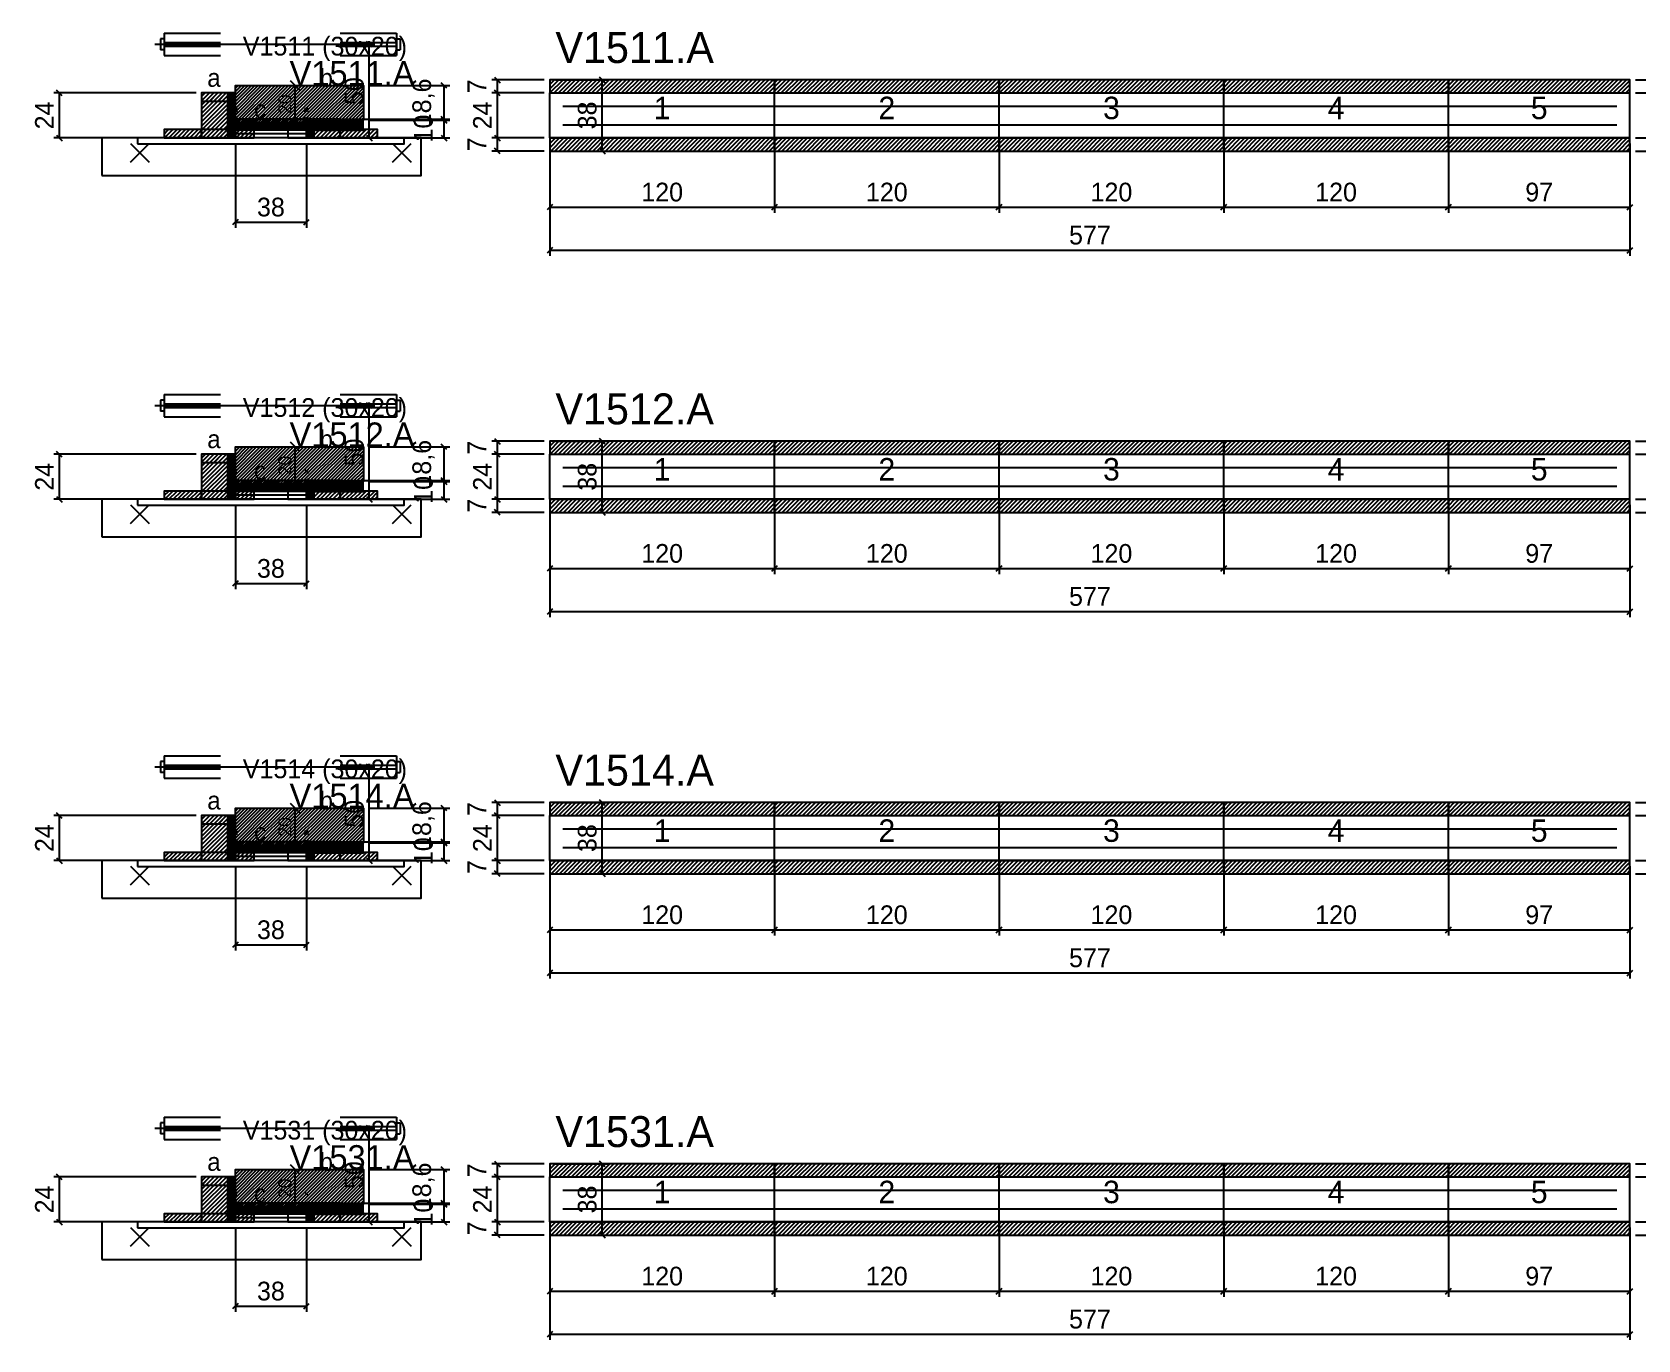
# Model space of a CAD drawing. Extents: x -9000 to 3070, y -8772 to 1250.
# Drawn here: x -69 to 789, y -4526 to -3828 of the extents above; entities that cross this region are included whole.
import ezdxf
from ezdxf.enums import TextEntityAlignment as Align

# ---------------------------------------------------------------- set-up
doc = ezdxf.new("R2010")
doc.units = 0
for name, color, linetype in [('5', 5, 'Continuous'), ('BARRA_ANCORAGEM', 126, 'Continuous'), ('barrote', 126, 'Continuous'), ('CONCRETO', 251, 'Continuous'), ('COTA', 241, 'Continuous'), ('Cota Seção (2x)', 241, 'Continuous'), ('detalhes', 7, 'Continuous'), ('Hachura', 251, 'Continuous'), ('HACHURACONCRETO', 251, 'Continuous'), ('Madeira', 126, 'Continuous'), ('NOMENCLATURA', 7, 'Continuous'), ('Painéis', 200, 'Continuous'), ('presilha', 224, 'Continuous'), ('SARR_2.2x7', 40, 'Continuous'), ('SARRAFO_2_2X7', 40, 'Continuous'), ('SCO-___-LAJ', 224, 'Continuous'), ('TENSOR', 224, 'Continuous'), ('Texto Seção', 7, 'Continuous')]:
    doc.layers.add(name, color=color, linetype=linetype)
doc.dimstyles.new('PAINEL', dxfattribs={"dimtxt": 10, "dimasz": 3, "dimexe": 3, "dimexo": 3, "dimgap": 3, "dimtad": 1, "dimblk": 'OBLIQUE', "dimblk1": 'OBLIQUE', "dimcen": 2.5, "dimclrd": 4, "dimclre": 4, "dimclrt": 240, "dimazin": 3, "dimtfac": 1, "dimtmove": 0, "dimatfit": 3})
doc.dimstyles.new('SECAO2X', dxfattribs={"dimtxt": 7, "dimasz": 5, "dimexe": 3, "dimexo": 3, "dimgap": 2, "dimtad": 3, "dimblk": 'OBLIQUE', "dimblk1": 'OBLIQUE', "dimcen": 2.5, "dimclrd": 4, "dimclre": 4, "dimclrt": 1, "dimazin": 3, "dimtfac": 1, "dimtmove": 0, "dimatfit": 3})

# ---------------------------------------------------------------- blocks, each defined once
blk = doc.blocks.new('PAR_ESQ')
for p, q in [((-1, -1), (1, 1)), ((-1, 1), (1, -1))]:
    blk.add_line(p, q)
blk = doc.blocks.new('PAR_FUNDO_ESQ')
for p, q in [((-1, -1), (1, 1)), ((-1, 1), (1, -1))]:
    blk.add_line(p, q)
blk = doc.blocks.new('PAR_FUNDO_DIR')
for p, q in [((-1, -1), (1, 1)), ((-1, 1), (1, -1))]:
    blk.add_line(p, q)
blk = doc.blocks.new('par_int_esq')
for p, q in [((-1, -1), (1, 1)), ((-1, 1), (1, -1))]:
    blk.add_line(p, q)
blk = doc.blocks.new('par_int_dir')
for p, q in [((-1, -1), (1, 1)), ((-1, 1), (1, -1))]:
    blk.add_line(p, q)
blk = doc.blocks.new('_OBLIQUE')
at = {"color": 0, "linetype": 'BYBLOCK'}
blk.add_line((-0.5, -0.5), (0.5, 0.5), dxfattribs=at)

msp = doc.modelspace()

# ---------------------------------------------------------------- hatches: boundary and pattern name
at = {"layer": 'COTA'}
h = msp.add_hatch(dxfattribs=at)
h.set_pattern_fill('ANSI31', scale=0.4)
h.paths.add_polyline_path([(40, -3876), (40, -3856), (108.5, -3856), (108.5, -3874.6), (78, -3874.6), (78, -3876)])
h = msp.add_hatch(dxfattribs=at)
h.set_pattern_fill('ANSI31', scale=0.5)
h.paths.add_polyline_path([(208, -3860), (328, -3860), (328, -3853), (208, -3853)])
h = msp.add_hatch(dxfattribs=at)
h.set_pattern_fill('ANSI31', scale=0.5)
h.paths.add_polyline_path([(328, -3860), (448, -3860), (448, -3853), (328, -3853)])
h = msp.add_hatch(dxfattribs=at)
h.set_pattern_fill('ANSI31', scale=0.5)
h.paths.add_polyline_path([(448, -3860), (568, -3860), (568, -3853), (448, -3853)])
h = msp.add_hatch(dxfattribs=at)
h.set_pattern_fill('ANSI31', scale=0.5)
h.paths.add_polyline_path([(568, -3860), (688, -3860), (688, -3853), (568, -3853)])
h = msp.add_hatch(dxfattribs=at)
h.set_pattern_fill('ANSI31', scale=0.5)
h.paths.add_polyline_path([(688, -3860), (785, -3860), (785, -3853), (688, -3853)])
h = msp.add_hatch(dxfattribs=at)
h.set_pattern_fill('ANSI31', scale=0.5)
h.paths.add_polyline_path([(208, -3891), (328, -3891), (328, -3884), (208, -3884)])
h = msp.add_hatch(dxfattribs=at)
h.set_pattern_fill('ANSI31', scale=0.5)
h.paths.add_polyline_path([(328, -3891), (448, -3891), (448, -3884), (328, -3884)])
h = msp.add_hatch(dxfattribs=at)
h.set_pattern_fill('ANSI31', scale=0.5)
h.paths.add_polyline_path([(448, -3891), (568, -3891), (568, -3884), (448, -3884)])
h = msp.add_hatch(dxfattribs=at)
h.set_pattern_fill('ANSI31', scale=0.5)
h.paths.add_polyline_path([(568, -3891), (688, -3891), (688, -3884), (568, -3884)])
h = msp.add_hatch(dxfattribs=at)
h.set_pattern_fill('ANSI31', scale=0.5)
h.paths.add_polyline_path([(688, -3891), (785, -3891), (785, -3884), (688, -3884)])
h = msp.add_hatch(dxfattribs=at)
h.set_pattern_fill('ANSI31', scale=0.5)
h.paths.add_polyline_path([(208, -4053), (328, -4053), (328, -4046), (208, -4046)])
h = msp.add_hatch(dxfattribs=at)
h.set_pattern_fill('ANSI31', scale=0.5)
h.paths.add_polyline_path([(328, -4053), (448, -4053), (448, -4046), (328, -4046)])
h = msp.add_hatch(dxfattribs=at)
h.set_pattern_fill('ANSI31', scale=0.5)
h.paths.add_polyline_path([(448, -4053), (568, -4053), (568, -4046), (448, -4046)])
h = msp.add_hatch(dxfattribs=at)
h.set_pattern_fill('ANSI31', scale=0.5)
h.paths.add_polyline_path([(568, -4053), (688, -4053), (688, -4046), (568, -4046)])
h = msp.add_hatch(dxfattribs=at)
h.set_pattern_fill('ANSI31', scale=0.5)
h.paths.add_polyline_path([(688, -4053), (785, -4053), (785, -4046), (688, -4046)])
h = msp.add_hatch(dxfattribs=at)
h.set_pattern_fill('ANSI31', scale=0.4)
h.paths.add_polyline_path([(40, -4069), (40, -4049), (108.5, -4049), (108.5, -4067.6), (78, -4067.6), (78, -4069)])
h = msp.add_hatch(dxfattribs=at)
h.set_pattern_fill('ANSI31', scale=0.5)
h.paths.add_polyline_path([(208, -4084), (328, -4084), (328, -4077), (208, -4077)])
h = msp.add_hatch(dxfattribs=at)
h.set_pattern_fill('ANSI31', scale=0.5)
h.paths.add_polyline_path([(328, -4084), (448, -4084), (448, -4077), (328, -4077)])
h = msp.add_hatch(dxfattribs=at)
h.set_pattern_fill('ANSI31', scale=0.5)
h.paths.add_polyline_path([(448, -4084), (568, -4084), (568, -4077), (448, -4077)])
h = msp.add_hatch(dxfattribs=at)
h.set_pattern_fill('ANSI31', scale=0.5)
h.paths.add_polyline_path([(568, -4084), (688, -4084), (688, -4077), (568, -4077)])
h = msp.add_hatch(dxfattribs=at)
h.set_pattern_fill('ANSI31', scale=0.5)
h.paths.add_polyline_path([(688, -4084), (785, -4084), (785, -4077), (688, -4077)])
h = msp.add_hatch(dxfattribs=at)
h.set_pattern_fill('ANSI31', scale=0.4)
h.paths.add_polyline_path([(40, -4262), (40, -4242), (108.5, -4242), (108.5, -4260.6), (78, -4260.6), (78, -4262)])
h = msp.add_hatch(dxfattribs=at)
h.set_pattern_fill('ANSI31', scale=0.5)
h.paths.add_polyline_path([(208, -4246), (328, -4246), (328, -4239), (208, -4239)])
h = msp.add_hatch(dxfattribs=at)
h.set_pattern_fill('ANSI31', scale=0.5)
h.paths.add_polyline_path([(328, -4246), (448, -4246), (448, -4239), (328, -4239)])
h = msp.add_hatch(dxfattribs=at)
h.set_pattern_fill('ANSI31', scale=0.5)
h.paths.add_polyline_path([(448, -4246), (568, -4246), (568, -4239), (448, -4239)])
h = msp.add_hatch(dxfattribs=at)
h.set_pattern_fill('ANSI31', scale=0.5)
h.paths.add_polyline_path([(568, -4246), (688, -4246), (688, -4239), (568, -4239)])
h = msp.add_hatch(dxfattribs=at)
h.set_pattern_fill('ANSI31', scale=0.5)
h.paths.add_polyline_path([(688, -4246), (785, -4246), (785, -4239), (688, -4239)])
h = msp.add_hatch(dxfattribs=at)
h.set_pattern_fill('ANSI31', scale=0.5)
h.paths.add_polyline_path([(208, -4277), (328, -4277), (328, -4270), (208, -4270)])
h = msp.add_hatch(dxfattribs=at)
h.set_pattern_fill('ANSI31', scale=0.5)
h.paths.add_polyline_path([(328, -4277), (448, -4277), (448, -4270), (328, -4270)])
h = msp.add_hatch(dxfattribs=at)
h.set_pattern_fill('ANSI31', scale=0.5)
h.paths.add_polyline_path([(448, -4277), (568, -4277), (568, -4270), (448, -4270)])
h = msp.add_hatch(dxfattribs=at)
h.set_pattern_fill('ANSI31', scale=0.5)
h.paths.add_polyline_path([(568, -4277), (688, -4277), (688, -4270), (568, -4270)])
h = msp.add_hatch(dxfattribs=at)
h.set_pattern_fill('ANSI31', scale=0.5)
h.paths.add_polyline_path([(688, -4277), (785, -4277), (785, -4270), (688, -4270)])
h = msp.add_hatch(dxfattribs=at)
h.set_pattern_fill('ANSI31', scale=0.5)
h.paths.add_polyline_path([(208, -4439), (328, -4439), (328, -4432), (208, -4432)])
h = msp.add_hatch(dxfattribs=at)
h.set_pattern_fill('ANSI31', scale=0.5)
h.paths.add_polyline_path([(328, -4439), (448, -4439), (448, -4432), (328, -4432)])
h = msp.add_hatch(dxfattribs=at)
h.set_pattern_fill('ANSI31', scale=0.5)
h.paths.add_polyline_path([(448, -4439), (568, -4439), (568, -4432), (448, -4432)])
h = msp.add_hatch(dxfattribs=at)
h.set_pattern_fill('ANSI31', scale=0.5)
h.paths.add_polyline_path([(568, -4439), (688, -4439), (688, -4432), (568, -4432)])
h = msp.add_hatch(dxfattribs=at)
h.set_pattern_fill('ANSI31', scale=0.5)
h.paths.add_polyline_path([(688, -4439), (785, -4439), (785, -4432), (688, -4432)])
h = msp.add_hatch(dxfattribs=at)
h.set_pattern_fill('ANSI31', scale=0.4)
h.paths.add_polyline_path([(40, -4455), (40, -4435), (108.5, -4435), (108.5, -4453.6), (78, -4453.6), (78, -4455)])
h = msp.add_hatch(dxfattribs=at)
h.set_pattern_fill('ANSI31', scale=0.5)
h.paths.add_polyline_path([(208, -4470), (328, -4470), (328, -4463), (208, -4463)])
h = msp.add_hatch(dxfattribs=at)
h.set_pattern_fill('ANSI31', scale=0.5)
h.paths.add_polyline_path([(328, -4470), (448, -4470), (448, -4463), (328, -4463)])
h = msp.add_hatch(dxfattribs=at)
h.set_pattern_fill('ANSI31', scale=0.5)
h.paths.add_polyline_path([(448, -4470), (568, -4470), (568, -4463), (448, -4463)])
h = msp.add_hatch(dxfattribs=at)
h.set_pattern_fill('ANSI31', scale=0.5)
h.paths.add_polyline_path([(568, -4470), (688, -4470), (688, -4463), (568, -4463)])
h = msp.add_hatch(dxfattribs=at)
h.set_pattern_fill('ANSI31', scale=0.5)
h.paths.add_polyline_path([(688, -4470), (785, -4470), (785, -4463), (688, -4463)])
at = {"layer": 'Hachura'}
h = msp.add_hatch(dxfattribs=at)
h.set_pattern_fill('ANSI31', scale=0.5)
h.paths.add_polyline_path([(22, -3884), (36, -3884), (36, -3860), (22, -3860)])
h = msp.add_hatch(dxfattribs=at)
h.set_pattern_fill('ANSI31', scale=0.5)
h.paths.add_polyline_path([(22, -3864.4), (36, -3864.4), (36, -3860), (22, -3860)])
h = msp.add_hatch(dxfattribs=at)
h.set_pattern_fill('SOLID')
h.paths.add_polyline_path([(36, -3884), (40, -3884), (40, -3860), (36, -3860)])
h = msp.add_hatch(dxfattribs=at)
h.set_pattern_fill('SOLID')
h.paths.add_polyline_path([(40, -3879.6), (78, -3879.6), (78, -3876), (40, -3876)])
h = msp.add_hatch(dxfattribs=at)
h.set_pattern_fill('SOLID')
h.paths.add_polyline_path([(78, -3884), (82, -3884), (82, -3874), (78, -3874)])
h = msp.add_hatch(dxfattribs=at)
h.set_pattern_fill('SOLID')
h.paths.add_polyline_path([(78, -3874), (108.5, -3874), (108.5, -3880), (78, -3880)])
h = msp.add_hatch(dxfattribs=at)
h.set_pattern_fill('ANSI31', scale=0.5)
h.paths.add_polyline_path([(82, -3884), (96, -3884), (96, -3874), (82, -3874)])
h = msp.add_hatch(dxfattribs=at)
h.set_pattern_fill('ANSI31', scale=0.5)
h.paths.add_polyline_path([(82, -3878.4), (96, -3878.4), (96, -3874), (82, -3874)])
h = msp.add_hatch(dxfattribs=at)
h.set_pattern_fill('ANSI31', scale=0.5)
h.paths.add_polyline_path([(2, -3884), (22, -3884), (22, -3879.6), (2, -3879.6)])
h = msp.add_hatch(dxfattribs=at)
h.set_pattern_fill('ANSI31', scale=0.5)
h.paths.add_polyline_path([(40, -3884), (50, -3884), (50, -3879.6), (40, -3879.6)])
h = msp.add_hatch(dxfattribs=at)
h.set_pattern_fill('ANSI31', scale=0.5)
h.paths.add_polyline_path([(96, -3884), (116, -3884), (116, -3879.6), (96, -3879.6)])
h = msp.add_hatch(dxfattribs=at)
h.set_pattern_fill('ANSI31', scale=0.5)
h.paths.add_polyline_path([(22, -4077), (36, -4077), (36, -4053), (22, -4053)])
h = msp.add_hatch(dxfattribs=at)
h.set_pattern_fill('ANSI31', scale=0.5)
h.paths.add_polyline_path([(22, -4057.4), (36, -4057.4), (36, -4053), (22, -4053)])
h = msp.add_hatch(dxfattribs=at)
h.set_pattern_fill('SOLID')
h.paths.add_polyline_path([(36, -4077), (40, -4077), (40, -4053), (36, -4053)])
h = msp.add_hatch(dxfattribs=at)
h.set_pattern_fill('ANSI31', scale=0.5)
h.paths.add_polyline_path([(2, -4077), (22, -4077), (22, -4072.6), (2, -4072.6)])
h = msp.add_hatch(dxfattribs=at)
h.set_pattern_fill('SOLID')
h.paths.add_polyline_path([(40, -4072.6), (78, -4072.6), (78, -4069), (40, -4069)])
h = msp.add_hatch(dxfattribs=at)
h.set_pattern_fill('ANSI31', scale=0.5)
h.paths.add_polyline_path([(40, -4077), (50, -4077), (50, -4072.6), (40, -4072.6)])
h = msp.add_hatch(dxfattribs=at)
h.set_pattern_fill('SOLID')
h.paths.add_polyline_path([(78, -4077), (82, -4077), (82, -4067), (78, -4067)])
h = msp.add_hatch(dxfattribs=at)
h.set_pattern_fill('SOLID')
h.paths.add_polyline_path([(78, -4067), (108.5, -4067), (108.5, -4073), (78, -4073)])
h = msp.add_hatch(dxfattribs=at)
h.set_pattern_fill('ANSI31', scale=0.5)
h.paths.add_polyline_path([(82, -4077), (96, -4077), (96, -4067), (82, -4067)])
h = msp.add_hatch(dxfattribs=at)
h.set_pattern_fill('ANSI31', scale=0.5)
h.paths.add_polyline_path([(82, -4071.4), (96, -4071.4), (96, -4067), (82, -4067)])
h = msp.add_hatch(dxfattribs=at)
h.set_pattern_fill('ANSI31', scale=0.5)
h.paths.add_polyline_path([(96, -4077), (116, -4077), (116, -4072.6), (96, -4072.6)])
h = msp.add_hatch(dxfattribs=at)
h.set_pattern_fill('ANSI31', scale=0.5)
h.paths.add_polyline_path([(22, -4270), (36, -4270), (36, -4246), (22, -4246)])
h = msp.add_hatch(dxfattribs=at)
h.set_pattern_fill('ANSI31', scale=0.5)
h.paths.add_polyline_path([(22, -4250.4), (36, -4250.4), (36, -4246), (22, -4246)])
h = msp.add_hatch(dxfattribs=at)
h.set_pattern_fill('SOLID')
h.paths.add_polyline_path([(36, -4270), (40, -4270), (40, -4246), (36, -4246)])
h = msp.add_hatch(dxfattribs=at)
h.set_pattern_fill('SOLID')
h.paths.add_polyline_path([(40, -4265.6), (78, -4265.6), (78, -4262), (40, -4262)])
h = msp.add_hatch(dxfattribs=at)
h.set_pattern_fill('SOLID')
h.paths.add_polyline_path([(78, -4270), (82, -4270), (82, -4260), (78, -4260)])
h = msp.add_hatch(dxfattribs=at)
h.set_pattern_fill('SOLID')
h.paths.add_polyline_path([(78, -4260), (108.5, -4260), (108.5, -4266), (78, -4266)])
h = msp.add_hatch(dxfattribs=at)
h.set_pattern_fill('ANSI31', scale=0.5)
h.paths.add_polyline_path([(82, -4270), (96, -4270), (96, -4260), (82, -4260)])
h = msp.add_hatch(dxfattribs=at)
h.set_pattern_fill('ANSI31', scale=0.5)
h.paths.add_polyline_path([(82, -4264.4), (96, -4264.4), (96, -4260), (82, -4260)])
h = msp.add_hatch(dxfattribs=at)
h.set_pattern_fill('ANSI31', scale=0.5)
h.paths.add_polyline_path([(2, -4270), (22, -4270), (22, -4265.6), (2, -4265.6)])
h = msp.add_hatch(dxfattribs=at)
h.set_pattern_fill('ANSI31', scale=0.5)
h.paths.add_polyline_path([(40, -4270), (50, -4270), (50, -4265.6), (40, -4265.6)])
h = msp.add_hatch(dxfattribs=at)
h.set_pattern_fill('ANSI31', scale=0.5)
h.paths.add_polyline_path([(96, -4270), (116, -4270), (116, -4265.6), (96, -4265.6)])
h = msp.add_hatch(dxfattribs=at)
h.set_pattern_fill('ANSI31', scale=0.5)
h.paths.add_polyline_path([(22, -4463), (36, -4463), (36, -4439), (22, -4439)])
h = msp.add_hatch(dxfattribs=at)
h.set_pattern_fill('ANSI31', scale=0.5)
h.paths.add_polyline_path([(22, -4443.4), (36, -4443.4), (36, -4439), (22, -4439)])
h = msp.add_hatch(dxfattribs=at)
h.set_pattern_fill('SOLID')
h.paths.add_polyline_path([(36, -4463), (40, -4463), (40, -4439), (36, -4439)])
h = msp.add_hatch(dxfattribs=at)
h.set_pattern_fill('ANSI31', scale=0.5)
h.paths.add_polyline_path([(2, -4463), (22, -4463), (22, -4458.6), (2, -4458.6)])
h = msp.add_hatch(dxfattribs=at)
h.set_pattern_fill('SOLID')
h.paths.add_polyline_path([(40, -4458.6), (78, -4458.6), (78, -4455), (40, -4455)])
h = msp.add_hatch(dxfattribs=at)
h.set_pattern_fill('ANSI31', scale=0.5)
h.paths.add_polyline_path([(40, -4463), (50, -4463), (50, -4458.6), (40, -4458.6)])
h = msp.add_hatch(dxfattribs=at)
h.set_pattern_fill('SOLID')
h.paths.add_polyline_path([(78, -4463), (82, -4463), (82, -4453), (78, -4453)])
h = msp.add_hatch(dxfattribs=at)
h.set_pattern_fill('SOLID')
h.paths.add_polyline_path([(78, -4453), (108.5, -4453), (108.5, -4459), (78, -4459)])
h = msp.add_hatch(dxfattribs=at)
h.set_pattern_fill('ANSI31', scale=0.5)
h.paths.add_polyline_path([(82, -4463), (96, -4463), (96, -4453), (82, -4453)])
h = msp.add_hatch(dxfattribs=at)
h.set_pattern_fill('ANSI31', scale=0.5)
h.paths.add_polyline_path([(82, -4457.4), (96, -4457.4), (96, -4453), (82, -4453)])
h = msp.add_hatch(dxfattribs=at)
h.set_pattern_fill('ANSI31', scale=0.5)
h.paths.add_polyline_path([(96, -4463), (116, -4463), (116, -4458.6), (96, -4458.6)])
at = {"layer": 'HACHURACONCRETO'}
h = msp.add_hatch(dxfattribs=at)
h.set_pattern_fill('ANSI31', scale=0.3)
h.paths.add_polyline_path([(40, -3879.6), (78, -3879.6), (78, -3874), (40, -3874)])
h = msp.add_hatch(dxfattribs=at)
h.set_pattern_fill('ANSI31', scale=0.3)
h.paths.add_polyline_path([(40, -4072.6), (78, -4072.6), (78, -4067), (40, -4067)])
h = msp.add_hatch(dxfattribs=at)
h.set_pattern_fill('ANSI31', scale=0.3)
h.paths.add_polyline_path([(40, -4265.6), (78, -4265.6), (78, -4260), (40, -4260)])
h = msp.add_hatch(dxfattribs=at)
h.set_pattern_fill('ANSI31', scale=0.3)
h.paths.add_polyline_path([(40, -4458.6), (78, -4458.6), (78, -4453), (40, -4453)])

# ---------------------------------------------------------------- linework, layer by layer
for p, q in [((0, -3831), (0, -3837)), ((2, -3831), (0, -3831)), ((2, -3828), (32, -3828)), ((2, -3828), (2, -3840)), ((2, -3833), (32, -3833)), ((96, -3828), (126, -3828)), ((96, -3833), (126, -3833)), ((126, -3828), (126, -3840)), ((126, -3831), (128, -3831)), ((128, -3831), (128, -3837)), ((2, -3837), (0, -3837)), ((2, -3835), (32, -3835)), ((2, -3840), (32, -3840)), ((96, -3835), (126, -3835)), ((96, -3840), (126, -3840)), ((126, -3837), (128, -3837)), ((2, -4021), (32, -4021)), ((2, -4021), (2, -4033)), ((96, -4021), (126, -4021)), ((126, -4021), (126, -4033)), ((0, -4024), (0, -4030)), ((2, -4024), (0, -4024)), ((2, -4030), (0, -4030)), ((2, -4026), (32, -4026)), ((2, -4028), (32, -4028)), ((96, -4026), (126, -4026)), ((96, -4028), (126, -4028)), ((126, -4024), (128, -4024)), ((126, -4030), (128, -4030)), ((128, -4024), (128, -4030)), ((2, -4033), (32, -4033)), ((96, -4033), (126, -4033)), ((0, -4217), (0, -4223)), ((2, -4217), (0, -4217)), ((2, -4214), (32, -4214)), ((2, -4214), (2, -4226)), ((2, -4219), (32, -4219)), ((96, -4214), (126, -4214)), ((96, -4219), (126, -4219)), ((126, -4214), (126, -4226)), ((126, -4217), (128, -4217)), ((128, -4217), (128, -4223)), ((2, -4223), (0, -4223)), ((2, -4221), (32, -4221)), ((2, -4226), (32, -4226)), ((96, -4221), (126, -4221)), ((96, -4226), (126, -4226)), ((126, -4223), (128, -4223)), ((2, -4407), (32, -4407)), ((2, -4407), (2, -4419)), ((96, -4407), (126, -4407)), ((126, -4407), (126, -4419)), ((0, -4410), (0, -4416)), ((2, -4410), (0, -4410)), ((2, -4416), (0, -4416)), ((2, -4412), (32, -4412)), ((2, -4414), (32, -4414)), ((96, -4412), (126, -4412)), ((96, -4414), (126, -4414)), ((126, -4410), (128, -4410)), ((126, -4416), (128, -4416)), ((128, -4410), (128, -4416)), ((2, -4419), (32, -4419)), ((96, -4419), (126, -4419))]:
    msp.add_line(p, q)
at = {"layer": 'BARRA_ANCORAGEM'}
for p, q in [((40, -3876.3), (78, -3876.3)), ((40, -3878.3), (40, -3876.3)), ((78, -3878.3), (78, -3876.3)), ((40, -3878.3), (78, -3878.3)), ((40, -3879.7), (78, -3879.7)), ((40, -3881.7), (40, -3879.7)), ((40, -3881.7), (78, -3881.7)), ((78, -3881.7), (78, -3879.7)), ((40, -4069.3), (78, -4069.3)), ((40, -4071.3), (40, -4069.3)), ((40, -4071.3), (78, -4071.3)), ((40, -4072.7), (78, -4072.7)), ((40, -4074.7), (40, -4072.7)), ((78, -4071.3), (78, -4069.3)), ((78, -4074.7), (78, -4072.7)), ((40, -4074.7), (78, -4074.7)), ((40, -4262.3), (78, -4262.3)), ((40, -4264.3), (40, -4262.3)), ((78, -4264.3), (78, -4262.3)), ((40, -4264.3), (78, -4264.3)), ((40, -4265.7), (78, -4265.7)), ((40, -4267.7), (40, -4265.7)), ((40, -4267.7), (78, -4267.7)), ((78, -4267.7), (78, -4265.7)), ((40, -4455.3), (78, -4455.3)), ((40, -4457.3), (40, -4455.3)), ((40, -4457.3), (78, -4457.3)), ((40, -4458.7), (78, -4458.7)), ((40, -4460.7), (40, -4458.7)), ((78, -4457.3), (78, -4455.3)), ((78, -4460.7), (78, -4458.7)), ((40, -4460.7), (78, -4460.7))]:
    msp.add_line(p, q, dxfattribs=at)
at = {"layer": 'barrote'}
for points in [[(-31.25, -3904), (139.25, -3904), (139.25, -3884), (-31.25, -3884)], [(-31.25, -4097), (139.25, -4097), (139.25, -4077), (-31.25, -4077)], [(-31.25, -4290), (139.25, -4290), (139.25, -4270), (-31.25, -4270)], [(-31.25, -4483), (139.25, -4483), (139.25, -4463), (-31.25, -4463)]]:
    msp.add_lwpolyline(points, close=True, dxfattribs=at)
at = {"layer": 'CONCRETO'}
for points in [[(40, -3876), (40, -3856), (108.5, -3856), (108.5, -3874.6), (78, -3874.6), (78, -3876)], [(40, -4069), (40, -4049), (108.5, -4049), (108.5, -4067.6), (78, -4067.6), (78, -4069)], [(40, -4262), (40, -4242), (108.5, -4242), (108.5, -4260.6), (78, -4260.6), (78, -4262)], [(40, -4455), (40, -4435), (108.5, -4435), (108.5, -4453.6), (78, -4453.6), (78, -4455)]]:
    msp.add_lwpolyline(points, close=True, dxfattribs=at)
at = {"layer": 'HACHURACONCRETO'}
for points in [[(40, -3879.6), (78, -3879.6), (78, -3874), (40, -3874)], [(40, -4072.6), (78, -4072.6), (78, -4067), (40, -4067)], [(40, -4265.6), (78, -4265.6), (78, -4260), (40, -4260)], [(40, -4458.6), (78, -4458.6), (78, -4453), (40, -4453)]]:
    msp.add_lwpolyline(points, close=True, dxfattribs=at)
at = {"layer": 'Madeira'}
for points in [[(22, -3884), (36, -3884), (36, -3860), (22, -3860)], [(22, -3864.4), (36, -3864.4), (36, -3860), (22, -3860)], [(82, -3884), (96, -3884), (96, -3874), (82, -3874)], [(82, -3878.4), (96, -3878.4), (96, -3874), (82, -3874)], [(2, -3884), (22, -3884), (22, -3879.6), (2, -3879.6)], [(22, -3884), (36, -3884), (36, -3879.6), (22, -3879.6)], [(40, -3884), (50, -3884), (50, -3879.6), (40, -3879.6)], [(68, -3884), (78, -3884), (78, -3879.6), (68, -3879.6)], [(96, -3884), (116, -3884), (116, -3879.6), (96, -3879.6)], [(22, -4077), (36, -4077), (36, -4053), (22, -4053)], [(22, -4057.4), (36, -4057.4), (36, -4053), (22, -4053)], [(2, -4077), (22, -4077), (22, -4072.6), (2, -4072.6)], [(22, -4077), (36, -4077), (36, -4072.6), (22, -4072.6)], [(40, -4077), (50, -4077), (50, -4072.6), (40, -4072.6)], [(68, -4077), (78, -4077), (78, -4072.6), (68, -4072.6)], [(82, -4077), (96, -4077), (96, -4067), (82, -4067)], [(82, -4071.4), (96, -4071.4), (96, -4067), (82, -4067)], [(96, -4077), (116, -4077), (116, -4072.6), (96, -4072.6)], [(22, -4270), (36, -4270), (36, -4246), (22, -4246)], [(22, -4250.4), (36, -4250.4), (36, -4246), (22, -4246)], [(82, -4270), (96, -4270), (96, -4260), (82, -4260)], [(82, -4264.4), (96, -4264.4), (96, -4260), (82, -4260)], [(2, -4270), (22, -4270), (22, -4265.6), (2, -4265.6)], [(22, -4270), (36, -4270), (36, -4265.6), (22, -4265.6)], [(40, -4270), (50, -4270), (50, -4265.6), (40, -4265.6)], [(68, -4270), (78, -4270), (78, -4265.6), (68, -4265.6)], [(96, -4270), (116, -4270), (116, -4265.6), (96, -4265.6)], [(22, -4463), (36, -4463), (36, -4439), (22, -4439)], [(22, -4443.4), (36, -4443.4), (36, -4439), (22, -4439)], [(2, -4463), (22, -4463), (22, -4458.6), (2, -4458.6)], [(22, -4463), (36, -4463), (36, -4458.6), (22, -4458.6)], [(40, -4463), (50, -4463), (50, -4458.6), (40, -4458.6)], [(68, -4463), (78, -4463), (78, -4458.6), (68, -4458.6)], [(82, -4463), (96, -4463), (96, -4453), (82, -4453)], [(82, -4457.4), (96, -4457.4), (96, -4453), (82, -4453)], [(96, -4463), (116, -4463), (116, -4458.6), (96, -4458.6)]]:
    msp.add_lwpolyline(points, close=True, dxfattribs=at)
at = {"layer": 'Painéis'}
for p, q in [((208, -3860), (328, -3860)), ((208, -3884), (208, -3860)), ((328, -3884), (328, -3860)), ((328, -3884), (328, -3860)), ((328, -3860), (448, -3860)), ((328, -3884), (328, -3860)), ((448, -3884), (448, -3860)), ((448, -3884), (448, -3860)), ((448, -3860), (568, -3860)), ((448, -3884), (448, -3860)), ((568, -3884), (568, -3860)), ((568, -3884), (568, -3860)), ((568, -3860), (688, -3860)), ((568, -3884), (568, -3860)), ((688, -3884), (688, -3860)), ((688, -3884), (688, -3860)), ((688, -3860), (785, -3860)), ((688, -3884), (688, -3860)), ((785, -3884), (785, -3860)), ((208, -3884), (328, -3884)), ((328, -3884), (448, -3884)), ((448, -3884), (568, -3884)), ((568, -3884), (688, -3884)), ((688, -3884), (785, -3884)), ((208, -4053), (328, -4053)), ((208, -4077), (208, -4053)), ((328, -4077), (328, -4053)), ((328, -4077), (328, -4053)), ((328, -4053), (448, -4053)), ((328, -4077), (328, -4053)), ((448, -4077), (448, -4053)), ((448, -4077), (448, -4053)), ((448, -4053), (568, -4053)), ((448, -4077), (448, -4053)), ((568, -4077), (568, -4053)), ((568, -4077), (568, -4053)), ((568, -4053), (688, -4053)), ((568, -4077), (568, -4053)), ((688, -4077), (688, -4053)), ((688, -4077), (688, -4053)), ((688, -4053), (785, -4053)), ((688, -4077), (688, -4053)), ((785, -4077), (785, -4053)), ((208, -4077), (328, -4077)), ((328, -4077), (448, -4077)), ((448, -4077), (568, -4077)), ((568, -4077), (688, -4077)), ((688, -4077), (785, -4077)), ((208, -4246), (328, -4246)), ((208, -4270), (208, -4246)), ((328, -4270), (328, -4246)), ((328, -4270), (328, -4246)), ((328, -4246), (448, -4246)), ((328, -4270), (328, -4246)), ((448, -4270), (448, -4246)), ((448, -4270), (448, -4246)), ((448, -4246), (568, -4246)), ((448, -4270), (448, -4246)), ((568, -4270), (568, -4246)), ((568, -4270), (568, -4246)), ((568, -4246), (688, -4246)), ((568, -4270), (568, -4246)), ((688, -4270), (688, -4246)), ((688, -4270), (688, -4246)), ((688, -4246), (785, -4246)), ((688, -4270), (688, -4246)), ((785, -4270), (785, -4246)), ((208, -4270), (328, -4270)), ((328, -4270), (448, -4270)), ((448, -4270), (568, -4270)), ((568, -4270), (688, -4270)), ((688, -4270), (785, -4270)), ((208, -4439), (328, -4439)), ((208, -4463), (208, -4439)), ((328, -4463), (328, -4439)), ((328, -4463), (328, -4439)), ((328, -4439), (448, -4439)), ((328, -4463), (328, -4439)), ((448, -4463), (448, -4439)), ((448, -4463), (448, -4439)), ((448, -4439), (568, -4439)), ((448, -4463), (448, -4439)), ((568, -4463), (568, -4439)), ((568, -4463), (568, -4439)), ((568, -4439), (688, -4439)), ((568, -4463), (568, -4439)), ((688, -4463), (688, -4439)), ((688, -4463), (688, -4439)), ((688, -4439), (785, -4439)), ((688, -4463), (688, -4439)), ((785, -4463), (785, -4439)), ((208, -4463), (328, -4463)), ((328, -4463), (448, -4463)), ((448, -4463), (568, -4463)), ((568, -4463), (688, -4463)), ((688, -4463), (785, -4463))]:
    msp.add_line(p, q, dxfattribs=at)
for points in [[(36, -3884), (40, -3884), (40, -3860), (36, -3860)], [(40, -3879.6), (78, -3879.6), (78, -3876), (40, -3876)], [(78, -3884), (82, -3884), (82, -3874), (78, -3874)], [(78, -3874), (108.5, -3874), (108.5, -3874.6), (78, -3874.6)], [(36, -4077), (40, -4077), (40, -4053), (36, -4053)], [(40, -4072.6), (78, -4072.6), (78, -4069), (40, -4069)], [(78, -4077), (82, -4077), (82, -4067), (78, -4067)], [(78, -4067), (108.5, -4067), (108.5, -4067.6), (78, -4067.6)], [(36, -4270), (40, -4270), (40, -4246), (36, -4246)], [(40, -4265.6), (78, -4265.6), (78, -4262), (40, -4262)], [(78, -4270), (82, -4270), (82, -4260), (78, -4260)], [(78, -4260), (108.5, -4260), (108.5, -4260.6), (78, -4260.6)], [(36, -4463), (40, -4463), (40, -4439), (36, -4439)], [(40, -4458.6), (78, -4458.6), (78, -4455), (40, -4455)], [(78, -4463), (82, -4463), (82, -4453), (78, -4453)], [(78, -4453), (108.5, -4453), (108.5, -4453.6), (78, -4453.6)]]:
    msp.add_lwpolyline(points, close=True, dxfattribs=at)
at = {"layer": 'presilha'}
for p, q in [((-16, -3897), (-6, -3887)), ((-16, -3887), (-6, -3897)), ((124, -3897), (134, -3887)), ((124, -3887), (134, -3897)), ((-16, -4090), (-6, -4080)), ((-16, -4080), (-6, -4090)), ((124, -4090), (134, -4080)), ((124, -4080), (134, -4090)), ((-16, -4283), (-6, -4273)), ((-16, -4273), (-6, -4283)), ((124, -4283), (134, -4273)), ((124, -4273), (134, -4283)), ((-16, -4476), (-6, -4466)), ((-16, -4466), (-6, -4476)), ((124, -4476), (134, -4466)), ((124, -4466), (134, -4476))]:
    msp.add_line(p, q, dxfattribs=at)
at = {"layer": 'SARR_2.2x7'}
for points in [[(215, -3867), (328, -3867)], [(215, -3867), (328, -3867)], [(328, -3867), (448, -3867)], [(328, -3867), (448, -3867)], [(448, -3867), (568, -3867)], [(448, -3867), (568, -3867)], [(568, -3867), (688, -3867)], [(568, -3867), (688, -3867)], [(688, -3867), (778, -3867)], [(688, -3867), (778, -3867)], [(215, -3877), (328, -3877)], [(215, -3877), (328, -3877)], [(328, -3877), (448, -3877)], [(328, -3877), (448, -3877)], [(448, -3877), (568, -3877)], [(448, -3877), (568, -3877)], [(568, -3877), (688, -3877)], [(568, -3877), (688, -3877)], [(688, -3877), (778, -3877)], [(688, -3877), (778, -3877)], [(215, -4060), (328, -4060)], [(215, -4060), (328, -4060)], [(328, -4060), (448, -4060)], [(328, -4060), (448, -4060)], [(448, -4060), (568, -4060)], [(448, -4060), (568, -4060)], [(568, -4060), (688, -4060)], [(568, -4060), (688, -4060)], [(688, -4060), (778, -4060)], [(688, -4060), (778, -4060)], [(215, -4070), (328, -4070)], [(215, -4070), (328, -4070)], [(328, -4070), (448, -4070)], [(328, -4070), (448, -4070)], [(448, -4070), (568, -4070)], [(448, -4070), (568, -4070)], [(568, -4070), (688, -4070)], [(568, -4070), (688, -4070)], [(688, -4070), (778, -4070)], [(688, -4070), (778, -4070)], [(215, -4253), (328, -4253)], [(215, -4253), (328, -4253)], [(328, -4253), (448, -4253)], [(328, -4253), (448, -4253)], [(448, -4253), (568, -4253)], [(448, -4253), (568, -4253)], [(568, -4253), (688, -4253)], [(568, -4253), (688, -4253)], [(688, -4253), (778, -4253)], [(688, -4253), (778, -4253)], [(215, -4263), (328, -4263)], [(215, -4263), (328, -4263)], [(328, -4263), (448, -4263)], [(328, -4263), (448, -4263)], [(448, -4263), (568, -4263)], [(448, -4263), (568, -4263)], [(568, -4263), (688, -4263)], [(568, -4263), (688, -4263)], [(688, -4263), (778, -4263)], [(688, -4263), (778, -4263)], [(215, -4446), (328, -4446)], [(215, -4446), (328, -4446)], [(328, -4446), (448, -4446)], [(328, -4446), (448, -4446)], [(448, -4446), (568, -4446)], [(448, -4446), (568, -4446)], [(568, -4446), (688, -4446)], [(568, -4446), (688, -4446)], [(688, -4446), (778, -4446)], [(688, -4446), (778, -4446)], [(215, -4456), (328, -4456)], [(215, -4456), (328, -4456)], [(328, -4456), (448, -4456)], [(328, -4456), (448, -4456)], [(448, -4456), (568, -4456)], [(448, -4456), (568, -4456)], [(568, -4456), (688, -4456)], [(568, -4456), (688, -4456)], [(688, -4456), (778, -4456)], [(688, -4456), (778, -4456)]]:
    msp.add_lwpolyline(points, dxfattribs=at)
at = {"layer": 'SARRAFO_2_2X7'}
for p, q in [((36, -3869.2), (36, -3864.8)), ((36, -3864.8), (40, -3864.8)), ((40, -3869.2), (40, -3864.8)), ((36, -3869.2), (40, -3869.2)), ((36, -3879.2), (36, -3874.8)), ((36, -3874.8), (40, -3874.8)), ((40, -3879.2), (40, -3874.8)), ((78, -3881.2), (78, -3876.8)), ((78, -3876.8), (82, -3876.8)), ((82, -3881.2), (82, -3876.8)), ((36, -3879.2), (40, -3879.2)), ((78, -3881.2), (82, -3881.2)), ((36, -4062.2), (36, -4057.8)), ((36, -4057.8), (40, -4057.8)), ((36, -4062.2), (40, -4062.2)), ((40, -4062.2), (40, -4057.8)), ((36, -4072.2), (36, -4067.8)), ((36, -4067.8), (40, -4067.8)), ((36, -4072.2), (40, -4072.2)), ((40, -4072.2), (40, -4067.8)), ((78, -4074.2), (78, -4069.8)), ((78, -4069.8), (82, -4069.8)), ((78, -4074.2), (82, -4074.2)), ((82, -4074.2), (82, -4069.8)), ((36, -4255.2), (36, -4250.8)), ((36, -4250.8), (40, -4250.8)), ((40, -4255.2), (40, -4250.8)), ((36, -4255.2), (40, -4255.2)), ((36, -4265.2), (36, -4260.8)), ((36, -4260.8), (40, -4260.8)), ((40, -4265.2), (40, -4260.8)), ((78, -4267.2), (78, -4262.8)), ((78, -4262.8), (82, -4262.8)), ((82, -4267.2), (82, -4262.8)), ((36, -4265.2), (40, -4265.2)), ((78, -4267.2), (82, -4267.2)), ((36, -4448.2), (36, -4443.8)), ((36, -4443.8), (40, -4443.8)), ((36, -4448.2), (40, -4448.2)), ((40, -4448.2), (40, -4443.8)), ((36, -4458.2), (36, -4453.8)), ((36, -4453.8), (40, -4453.8)), ((36, -4458.2), (40, -4458.2)), ((40, -4458.2), (40, -4453.8)), ((78, -4460.2), (78, -4455.8)), ((78, -4455.8), (82, -4455.8)), ((78, -4460.2), (82, -4460.2)), ((82, -4460.2), (82, -4455.8))]:
    msp.add_line(p, q, dxfattribs=at)
at = {"layer": 'SCO-___-LAJ'}
for points in [[(208, -3860), (328, -3860), (328, -3853), (208, -3853)], [(328, -3860), (448, -3860), (448, -3853), (328, -3853)], [(448, -3860), (568, -3860), (568, -3853), (448, -3853)], [(568, -3860), (688, -3860), (688, -3853), (568, -3853)], [(688, -3860), (785, -3860), (785, -3853), (688, -3853)], [(-12.25, -3887.2), (130.25, -3887.2), (130.25, -3884), (-12.25, -3884)], [(208, -3891), (328, -3891), (328, -3884), (208, -3884)], [(328, -3891), (448, -3891), (448, -3884), (328, -3884)], [(448, -3891), (568, -3891), (568, -3884), (448, -3884)], [(568, -3891), (688, -3891), (688, -3884), (568, -3884)], [(688, -3891), (785, -3891), (785, -3884), (688, -3884)], [(208, -4053), (328, -4053), (328, -4046), (208, -4046)], [(328, -4053), (448, -4053), (448, -4046), (328, -4046)], [(448, -4053), (568, -4053), (568, -4046), (448, -4046)], [(568, -4053), (688, -4053), (688, -4046), (568, -4046)], [(688, -4053), (785, -4053), (785, -4046), (688, -4046)], [(-12.25, -4080.2), (130.25, -4080.2), (130.25, -4077), (-12.25, -4077)], [(208, -4084), (328, -4084), (328, -4077), (208, -4077)], [(328, -4084), (448, -4084), (448, -4077), (328, -4077)], [(448, -4084), (568, -4084), (568, -4077), (448, -4077)], [(568, -4084), (688, -4084), (688, -4077), (568, -4077)], [(688, -4084), (785, -4084), (785, -4077), (688, -4077)], [(208, -4246), (328, -4246), (328, -4239), (208, -4239)], [(328, -4246), (448, -4246), (448, -4239), (328, -4239)], [(448, -4246), (568, -4246), (568, -4239), (448, -4239)], [(568, -4246), (688, -4246), (688, -4239), (568, -4239)], [(688, -4246), (785, -4246), (785, -4239), (688, -4239)], [(-12.25, -4273.2), (130.25, -4273.2), (130.25, -4270), (-12.25, -4270)], [(208, -4277), (328, -4277), (328, -4270), (208, -4270)], [(328, -4277), (448, -4277), (448, -4270), (328, -4270)], [(448, -4277), (568, -4277), (568, -4270), (448, -4270)], [(568, -4277), (688, -4277), (688, -4270), (568, -4270)], [(688, -4277), (785, -4277), (785, -4270), (688, -4270)], [(208, -4439), (328, -4439), (328, -4432), (208, -4432)], [(328, -4439), (448, -4439), (448, -4432), (328, -4432)], [(448, -4439), (568, -4439), (568, -4432), (448, -4432)], [(568, -4439), (688, -4439), (688, -4432), (568, -4432)], [(688, -4439), (785, -4439), (785, -4432), (688, -4432)], [(-12.25, -4466.2), (130.25, -4466.2), (130.25, -4463), (-12.25, -4463)], [(208, -4470), (328, -4470), (328, -4463), (208, -4463)], [(328, -4470), (448, -4470), (448, -4463), (328, -4463)], [(448, -4470), (568, -4470), (568, -4463), (448, -4463)], [(568, -4470), (688, -4470), (688, -4463), (568, -4463)], [(688, -4470), (785, -4470), (785, -4463), (688, -4463)]]:
    msp.add_lwpolyline(points, close=True, dxfattribs=at)
at = {"layer": 'TENSOR'}
for p, q in [((-3, -3834), (106.5, -3834)), ((-3, -4027), (106.5, -4027)), ((-3, -4220), (106.5, -4220)), ((-3, -4413), (106.5, -4413))]:
    msp.add_line(p, q, dxfattribs=at)

# ---------------------------------------------------------------- block references
at = {"layer": 'Painéis'}
for name, p in [('par_int_esq', (40, -3869)), ('par_int_dir', (78, -3869)), ('PAR_FUNDO_ESQ', (40, -3874)), ('PAR_FUNDO_DIR', (78, -3874)), ('PAR_ESQ', (36, -3879)), ('par_int_esq', (40, -4062)), ('par_int_dir', (78, -4062)), ('PAR_ESQ', (36, -4072)), ('PAR_FUNDO_ESQ', (40, -4067)), ('PAR_FUNDO_DIR', (78, -4067)), ('par_int_esq', (40, -4255)), ('par_int_dir', (78, -4255)), ('PAR_FUNDO_ESQ', (40, -4260)), ('PAR_FUNDO_DIR', (78, -4260)), ('PAR_ESQ', (36, -4265)), ('par_int_esq', (40, -4448)), ('par_int_dir', (78, -4448)), ('PAR_ESQ', (36, -4458)), ('PAR_FUNDO_ESQ', (40, -4453)), ('PAR_FUNDO_DIR', (78, -4453))]:
    msp.add_blockref(name, p, dxfattribs=at)

# ---------------------------------------------------------------- texts
at = {"layer": '5'}
for s, p in [('1', (268, -3868)), ('2', (388, -3868)), ('3', (508, -3868)), ('4', (628, -3868)), ('5', (736.5, -3868)), ('1', (268, -4061)), ('2', (388, -4061)), ('3', (508, -4061)), ('4', (628, -4061)), ('5', (736.5, -4061)), ('1', (268, -4254)), ('2', (388, -4254)), ('3', (508, -4254)), ('4', (628, -4254)), ('5', (736.5, -4254)), ('1', (268, -4447)), ('2', (388, -4447)), ('3', (508, -4447)), ('4', (628, -4447)), ('5', (736.5, -4447))]:
    msp.add_text(s, height=12, dxfattribs=at).set_placement(p, align=Align.MIDDLE_CENTER)
at = {"layer": 'detalhes'}
for s, p in [('a', (25, -3856.7)), ('b', (85, -3856.7)), ('c', (50, -3873.5)), ('b', (85, -4049.7)), ('a', (25, -4049.7)), ('c', (50, -4066.5)), ('a', (25, -4242.7)), ('b', (85, -4242.7)), ('c', (50, -4259.5)), ('b', (85, -4435.7)), ('a', (25, -4435.7)), ('c', (50, -4452.5))]:
    msp.add_text(s, height=9.6, dxfattribs=at).set_placement(p)
at = {"layer": 'NOMENCLATURA'}
for s, p in [('V1511.A', (211, -3844)), ('V1512.A', (211, -4037)), ('V1514.A', (211, -4230)), ('V1531.A', (211, -4423))]:
    msp.add_text(s, height=16.5, dxfattribs=at).set_placement(p)
at = {"layer": 'Texto Seção'}
for s, height, p in [('V1511 (30x20)', 10, (44, -3840)), ('V1511.A', 13, (69, -3856)), ('V1512 (30x20)', 10, (44, -4033)), ('V1512.A', 13, (69, -4049)), ('V1514 (30x20)', 10, (44, -4226)), ('V1514.A', 13, (69, -4242)), ('V1531 (30x20)', 10, (44, -4419)), ('V1531.A', 13, (69, -4435))]:
    msp.add_text(s, height=height, dxfattribs=at).set_placement(p)

# ---------------------------------------------------------------- dimensions: what is measured, and where the dimension line sits
at = {"layer": 'COTA'}
for base, p1, p2 in [((111.5, -3884), (96, -3884), (96, -3834)), ((-54, -3884), (2, -3884), (22, -3860)), ((151.5, -3874.6), (108.5, -3874.6), (108.5, -3856)), ((180, -3860), (208, -3860), (208, -3853)), ((180, -3884), (208, -3884), (208, -3860)), ((236, -3891), (208, -3891), (208, -3853)), ((813, -3891), (785, -3891), (785, -3853)), ((813, -3860), (785, -3860), (785, -3853)), ((813, -3884), (785, -3884), (785, -3860)), ((151.5, -3884), (96, -3884), (96, -3874)), ((180, -3891), (208, -3891), (208, -3884)), ((813, -3891), (785, -3891), (785, -3884)), ((111.5, -4077), (96, -4077), (96, -4027)), ((151.5, -4067.6), (108.5, -4067.6), (108.5, -4049)), ((180, -4053), (208, -4053), (208, -4046)), ((236, -4084), (208, -4084), (208, -4046)), ((813, -4084), (785, -4084), (785, -4046)), ((813, -4053), (785, -4053), (785, -4046)), ((-54, -4077), (2, -4077), (22, -4053)), ((180, -4077), (208, -4077), (208, -4053)), ((813, -4077), (785, -4077), (785, -4053)), ((151.5, -4077), (96, -4077), (96, -4067)), ((180, -4084), (208, -4084), (208, -4077)), ((813, -4084), (785, -4084), (785, -4077)), ((111.5, -4270), (96, -4270), (96, -4220)), ((-54, -4270), (2, -4270), (22, -4246)), ((151.5, -4260.6), (108.5, -4260.6), (108.5, -4242)), ((180, -4246), (208, -4246), (208, -4239)), ((180, -4270), (208, -4270), (208, -4246)), ((236, -4277), (208, -4277), (208, -4239)), ((813, -4277), (785, -4277), (785, -4239)), ((813, -4246), (785, -4246), (785, -4239)), ((813, -4270), (785, -4270), (785, -4246)), ((151.5, -4270), (96, -4270), (96, -4260)), ((180, -4277), (208, -4277), (208, -4270)), ((813, -4277), (785, -4277), (785, -4270)), ((111.5, -4463), (96, -4463), (96, -4413)), ((151.5, -4453.6), (108.5, -4453.6), (108.5, -4435)), ((180, -4439), (208, -4439), (208, -4432)), ((236, -4470), (208, -4470), (208, -4432)), ((813, -4470), (785, -4470), (785, -4432)), ((813, -4439), (785, -4439), (785, -4432)), ((-54, -4463), (2, -4463), (22, -4439)), ((180, -4463), (208, -4463), (208, -4439)), ((813, -4463), (785, -4463), (785, -4439)), ((151.5, -4463), (96, -4463), (96, -4453)), ((180, -4470), (208, -4470), (208, -4463)), ((813, -4470), (785, -4470), (785, -4463))]:
    msp.add_linear_dim(base=base, p1=p1, p2=p2, angle=90, dimstyle='PAINEL', dxfattribs=at).render()
for base, p1, p2 in [((40, -3929), (40, -3884), (78, -3884)), ((208, -3921), (208, -3884), (328, -3884)), ((208, -3944), (208, -3884), (785, -3884)), ((328, -3921), (328, -3884), (448, -3884)), ((448, -3921), (448, -3884), (568, -3884)), ((568, -3921), (568, -3884), (688, -3884)), ((688, -3921), (688, -3884), (785, -3884)), ((40, -4122), (40, -4077), (78, -4077)), ((208, -4114), (208, -4077), (328, -4077)), ((208, -4137), (208, -4077), (785, -4077)), ((328, -4114), (328, -4077), (448, -4077)), ((448, -4114), (448, -4077), (568, -4077)), ((568, -4114), (568, -4077), (688, -4077)), ((688, -4114), (688, -4077), (785, -4077)), ((40, -4315), (40, -4270), (78, -4270)), ((208, -4307), (208, -4270), (328, -4270)), ((208, -4330), (208, -4270), (785, -4270)), ((328, -4307), (328, -4270), (448, -4270)), ((448, -4307), (448, -4270), (568, -4270)), ((568, -4307), (568, -4270), (688, -4270)), ((688, -4307), (688, -4270), (785, -4270)), ((40, -4508), (40, -4463), (78, -4463)), ((208, -4500), (208, -4463), (328, -4463)), ((208, -4523), (208, -4463), (785, -4463)), ((328, -4500), (328, -4463), (448, -4463)), ((448, -4500), (448, -4463), (568, -4463)), ((568, -4500), (568, -4463), (688, -4463)), ((688, -4500), (688, -4463), (785, -4463))]:
    msp.add_linear_dim(base=base, p1=p1, p2=p2, dimstyle='PAINEL', dxfattribs=at).render()
at = {"layer": 'Cota Seção (2x)'}
for base, p1, p2 in [((72, -3876), (40, -3876), (40, -3856)), ((72, -4069), (40, -4069), (40, -4049)), ((72, -4262), (40, -4262), (40, -4242)), ((72, -4455), (40, -4455), (40, -4435))]:
    msp.add_linear_dim(base=base, p1=p1, p2=p2, angle=90, dimstyle='SECAO2X', dxfattribs=at).render()

doc.saveas('drawing.dxf')
